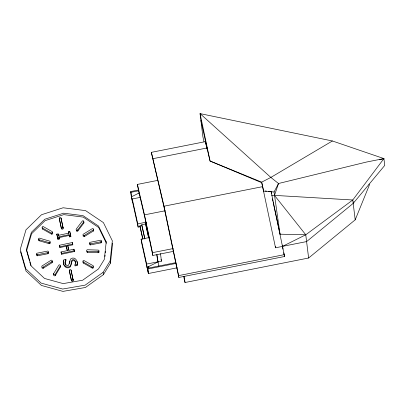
<?xml version="1.0" encoding="UTF-8"?>
<svg xmlns="http://www.w3.org/2000/svg" width="405" height="405" viewBox="0 0 405 405"><rect width="100%" height="100%" fill="white"/><g stroke="black" fill="none" stroke-linecap="round" stroke-linejoin="round"><path stroke-width="0.61" d="M69.63 263.412L69.868 261.124M104.966 256.466L105.103 255.211M105.371 252.695L105.508 251.439M110.16 260.845L112.327 240.813L103.412 222.603L85.571 210.625L63.129 207.77L41.518 214.736L25.971 229.837L20.25 249.414L25.743 268.728L41.123 283.1L62.664 289.048L85.146 285.14L103.128 272.312L110.16 260.845L110.449 263.184L103.412 274.651L85.43 287.479L62.947 291.387L41.411 285.439L26.031 271.067L20.539 251.753M110.449 263.184L112.615 243.157M65.063 263.265L66.005 260.329L65.883 259.428L63.732 259.878C61.641 263.994 66.466 269.462 70.369 265.984C72.065 264.328 70.323 261.321 72.272 259.904C74.434 258.714 76.089 261.326 75.781 263.285M75.684 262.491L74.92 265.007L75.041 265.918L77.102 265.483L77.299 262.88L76.879 261.164M63.828 260.673C61.737 264.789 66.562 270.257 70.465 266.779C71.224 264.242 72.049 256.603 75.674 262.359M77.102 265.483C78.58 261.554 74.96 255.712 70.667 258.952C69.27 261.281 69.133 269.902 65.063 263.382M353.423 202.814L353.899 201.644M183.678 276.524L185.004 282.513L308.62 258.01L355.205 219.824L369.269 185.293L369.122 184.072M203.993 141.745L202.91 136.844L200.06 113.613L332.389 140.975L383.915 158.588L352.77 199.994L305.765 234.778L280.047 234.191L274.069 191.98L278.503 183.506L366.419 162.061L383.915 158.588L384.75 165.397L353.185 203.401L306.6 241.582L282.594 246.341L282.938 249.105M53.673 273.643L58.69 265.28A0.891 0.785 -7 0 1 59.894 264.931A0.891 0.785 -7 0 1 60.259 265.979L60.391 267.042L55.369 275.405A0.891 0.785 -7 0 1 54.164 275.759A0.891 0.785 -7 0 1 53.799 274.706L53.673 273.643A0.891 0.785 -7 0 0 54.032 274.696A0.891 0.785 -7 0 0 55.242 274.342L60.259 265.979M77.755 229.873L83.693 221.975A0.891 0.785 -7 0 0 83.455 220.892A0.891 0.785 -7 0 0 82.215 221.14L76.282 229.038A0.891 0.785 -7 0 0 76.52 230.121A0.891 0.785 -7 0 0 77.755 229.873L77.887 230.936A0.891 0.785 -7 0 1 76.307 230.288M77.887 230.936L83.825 223.039L83.693 221.975M43.173 267.128L51.926 261.615A0.891 0.785 -7 0 0 52.159 260.521A0.891 0.785 -7 0 0 50.924 260.349L42.171 265.857A0.891 0.785 -7 0 0 41.938 266.956A0.891 0.785 -7 0 0 43.173 267.128L43.305 268.191L52.058 262.678A0.891 0.785 -7 0 0 52.139 261.433M84.346 235.427L93.165 229.994A0.891 0.785 -7 0 0 93.408 228.901A0.891 0.785 -7 0 0 92.173 228.719L83.359 234.151A0.891 0.785 -7 0 0 83.111 235.244A0.891 0.785 -7 0 0 84.346 235.427L84.478 236.49L93.292 231.058A0.891 0.785 -7 0 0 93.388 229.817M332.389 140.975L270.849 177.425L261.681 182.144L210.058 161.038L205.477 141.618L151.343 152.351L164.283 208.327L178.838 277.455L284.568 256.497L271.061 191.373M140.555 197.321L132.243 198.971L132.476 202.13L131.453 196.835L139.072 193.003M177.263 267.791L148.407 273.512L147.05 267.391L157.94 261.913L161.438 261.21L160.496 253.54M282.594 246.341L305.765 234.778L274.484 195.387L278.503 183.506L270.849 177.425L200.06 113.613L210.058 161.038L261.751 182.711L275.527 247.789L282.604 246.387L282.325 245.116M379.642 159.742L383.915 158.588M56.806 234.166L58.123 233.887L58.467 235.33L68.749 233.159L68.404 231.721L69.726 231.442L70.769 235.826L70.865 236.621L69.544 236.9L69.103 234.662L58.821 236.834L59.262 239.066L57.945 239.345L56.806 234.166L57.945 239.345M58.922 237.629L69.204 235.457M57.849 238.55L59.165 238.272L58.821 236.834M69.544 236.9L69.447 236.105L70.769 235.826M59.899 247.556L59.798 246.761L66.126 245.425L66.223 246.22L59.899 247.556L59.444 245.258L72.363 242.529L72.814 244.828L67.751 245.896L67.65 245.101L72.718 244.033M67.65 245.101L68.885 250.3L73.953 249.232L74.409 251.525L61.489 254.254L61.033 251.956L67.362 250.619L66.126 245.425M61.489 254.254L61.393 253.459L74.312 250.73M77.001 264.688L74.92 265.007M151.343 152.351L152.852 158.709L206.99 147.982L200.895 120.417M173.568 251.338L152.817 255.454L144.737 216.994L139.183 193.342L139.315 194.405L137.381 184.417L157.525 180.422M146.58 223.028L145.481 223.246L145.572 223.965L141.76 224.724L141.846 225.448L139.938 225.823L140.049 226.724L138.14 227.099L131.281 196.071L130.729 191.555L138.707 189.975M131.453 196.835L130.896 192.324L138.88 190.74M152.852 158.709L164.02 206.201L262.678 186.644M137.381 184.417L144.479 214.868L165.23 210.757M138.14 227.099L137.746 223.864L146.19 222.188M90.457 243.83L100.87 241.77A0.891 0.785 -7 0 0 101.574 240.828A0.891 0.785 -7 0 0 100.531 240.236L90.123 242.301A0.891 0.785 -7 0 0 89.414 243.238A0.891 0.785 -7 0 0 90.457 243.83L90.588 244.893L101.002 242.833A0.891 0.785 -7 0 0 101.503 241.532M37.407 254.715L47.815 252.649A0.891 0.785 -7 0 0 48.524 251.713A0.891 0.785 -7 0 0 47.476 251.12L37.068 253.186A0.891 0.785 -7 0 0 36.364 254.122A0.891 0.785 -7 0 0 37.407 254.715L37.538 255.778L47.947 253.712A0.891 0.785 -7 0 0 48.453 252.416M148.812 266.946L147.03 267.3L141.527 242.403L141.127 239.168L148.969 237.613M152.817 255.454L152.472 252.674L173.224 248.559M147.03 267.3L146.635 264.06L157.92 261.822M147.05 267.391L148.832 267.037M148.235 272.747L147.683 268.231L175.927 262.632M148.407 273.512L147.85 268.996L176.094 263.397M178.838 277.455L178.61 275.613L284.345 254.654M87.465 251.308L98.04 251.672A0.891 0.785 -7 0 0 98.992 250.918A0.891 0.785 -7 0 0 98.167 250.103L87.591 249.743A0.891 0.785 -7 0 0 86.64 250.493A0.891 0.785 -7 0 0 87.465 251.308L87.596 252.371L98.172 252.735A0.891 0.785 -7 0 0 99.038 251.586M271.628 195.215L352.77 199.994L355.205 219.824M263.528 190.699L263.67 191.14L274.069 191.98M265.3 190.942L266.48 191.104M268.247 191.347L271.193 191.747L271.411 193.549M39.027 239.704L49 242.595A0.891 0.785 -7 0 0 50.139 242.094A0.891 0.785 -7 0 0 49.602 241.107L39.634 238.211A0.891 0.785 -7 0 0 38.49 238.717A0.891 0.785 -7 0 0 39.027 239.704L39.158 240.767L49.132 243.658A0.891 0.785 -7 0 0 49.942 242.256M42.464 228.02L51.253 232.996A0.891 0.785 -7 0 0 52.488 232.753A0.891 0.785 -7 0 0 52.25 231.67L43.467 226.694A0.891 0.785 -7 0 0 42.226 226.937A0.891 0.785 -7 0 0 42.464 228.02L42.596 229.083L51.379 234.06A0.891 0.785 -7 0 0 52.62 233.817A0.891 0.785 -7 0 0 52.382 232.733M83.248 262L92.031 266.981A0.891 0.785 -7 0 0 93.272 266.733A0.891 0.785 -7 0 0 93.028 265.65L84.245 260.673A0.891 0.785 -7 0 0 83.01 260.916A0.891 0.785 -7 0 0 83.248 262L83.379 263.063L92.163 268.044A0.891 0.785 -7 0 0 93.337 266.844M106.393 243.263L98.668 227.488L83.212 217.105L63.767 214.635L45.041 220.669L31.57 233.751L26.614 250.715L29.504 260.876M65.57 265.24L64.962 262.47L65.883 259.428M29.843 262.07L30.866 265.655M70.865 236.621L69.726 231.442M72.814 244.828L72.363 242.529M74.409 251.525L73.953 249.232M69.103 234.662L69.447 236.105M68.728 233.477L68.404 231.721M67.888 246.478L68.85 250.518M66.223 246.22L67.321 250.837M58.452 235.644L58.123 233.887M59.444 245.258L59.798 246.761M61.033 251.956L61.393 253.459M283.753 252.801L284.568 256.497M263.67 191.14L261.681 182.144L261.751 182.711M275.258 246.559L275.527 247.789M206.95 149.03L205.477 141.618M161.043 259.433L161.438 261.21M158.861 266.08L156.659 254.811M145.481 223.246L148.731 237.938M145.572 223.965L148.686 238.049M141.76 224.724L144.874 238.803M141.846 225.448L144.823 238.915M139.938 225.823L142.919 239.294M140.049 226.724L142.757 238.965M130.729 191.555L130.896 192.324M147.683 268.231L147.85 268.996M132.243 198.971L137.746 223.864M141.127 239.168L146.635 264.06M61.013 218.087L63.16 228.258A0.891 0.785 -7 0 1 62.456 229.195A0.891 0.785 -7 0 1 61.408 228.602L59.267 218.432A0.891 0.785 -7 0 1 59.97 217.495A0.891 0.785 -7 0 1 61.013 218.087L63.16 228.258M71.052 270.155L73.194 280.326A0.891 0.785 -7 0 1 72.49 281.267A0.891 0.785 -7 0 1 71.447 280.675L69.301 270.505A0.891 0.785 -7 0 1 70.009 269.563A0.891 0.785 -7 0 1 71.052 270.155L73.194 280.326M59.267 218.432L61.408 228.602M69.301 270.505L71.447 280.675M272.413 198.87L272.94 201.305M273.203 202.525L280.047 234.191M164.02 206.201L178.61 275.613M144.479 214.868L152.472 252.674M305.765 234.778L308.62 258.01M184.24 276.306L185.004 282.513M157.069 254.826L157.94 261.903M100.87 241.77L101.002 242.833M103.128 272.312L103.412 274.651M98.04 251.672L98.172 252.735M93.165 229.994L93.292 231.058M92.031 266.981L92.163 268.044M59.165 238.272L59.262 239.066M51.253 232.996L51.379 234.06M55.242 274.342L55.369 275.405M51.926 261.615L52.058 262.678M49 242.595L49.132 243.658M47.815 252.649L47.947 253.712M37.538 255.778A0.891 0.785 -7 0 1 36.627 254.593M69.432 271.568A0.891 0.785 -7 0 1 69.463 271.163M71.108 271.031A0.891 0.785 -7 0 1 71.184 271.218M73.067 279.263A0.891 0.785 -7 0 1 72.358 280.204A0.891 0.785 -7 0 1 71.315 279.612M90.588 244.893A0.891 0.785 -7 0 1 89.682 243.709M59.398 219.495A0.891 0.785 -7 0 1 59.535 218.902M60.942 218.791A0.891 0.785 -7 0 1 61.145 219.151M63.028 227.195A0.891 0.785 -7 0 1 62.324 228.131A0.891 0.785 -7 0 1 61.282 227.539M83.587 221.955A0.891 0.785 -7 0 1 83.825 223.039M84.478 236.49A0.891 0.785 -7 0 1 83.182 235.528M98.526 251.201A0.891 0.785 -7 0 1 98.734 251.287M87.596 252.371A0.891 0.785 -7 0 1 86.923 251.171M83.379 263.063A0.891 0.785 -7 0 1 83.293 261.822M60.213 266.105A0.891 0.785 -7 0 1 60.391 267.042M43.305 268.191A0.891 0.785 -7 0 1 41.928 267.437M39.158 240.767A0.891 0.785 -7 0 1 38.728 239.593M42.596 229.083A0.891 0.785 -7 0 1 42.358 228M106.216 241.82L104.313 259.423L98.466 268.95L82.66 280.219L63.185 283.611L44.52 278.453L31.195 265.999L26.436 249.267L31.387 232.308L44.864 219.221L63.59 213.187L83.035 215.657L98.491 226.041L106.216 241.82"/></g></svg>
